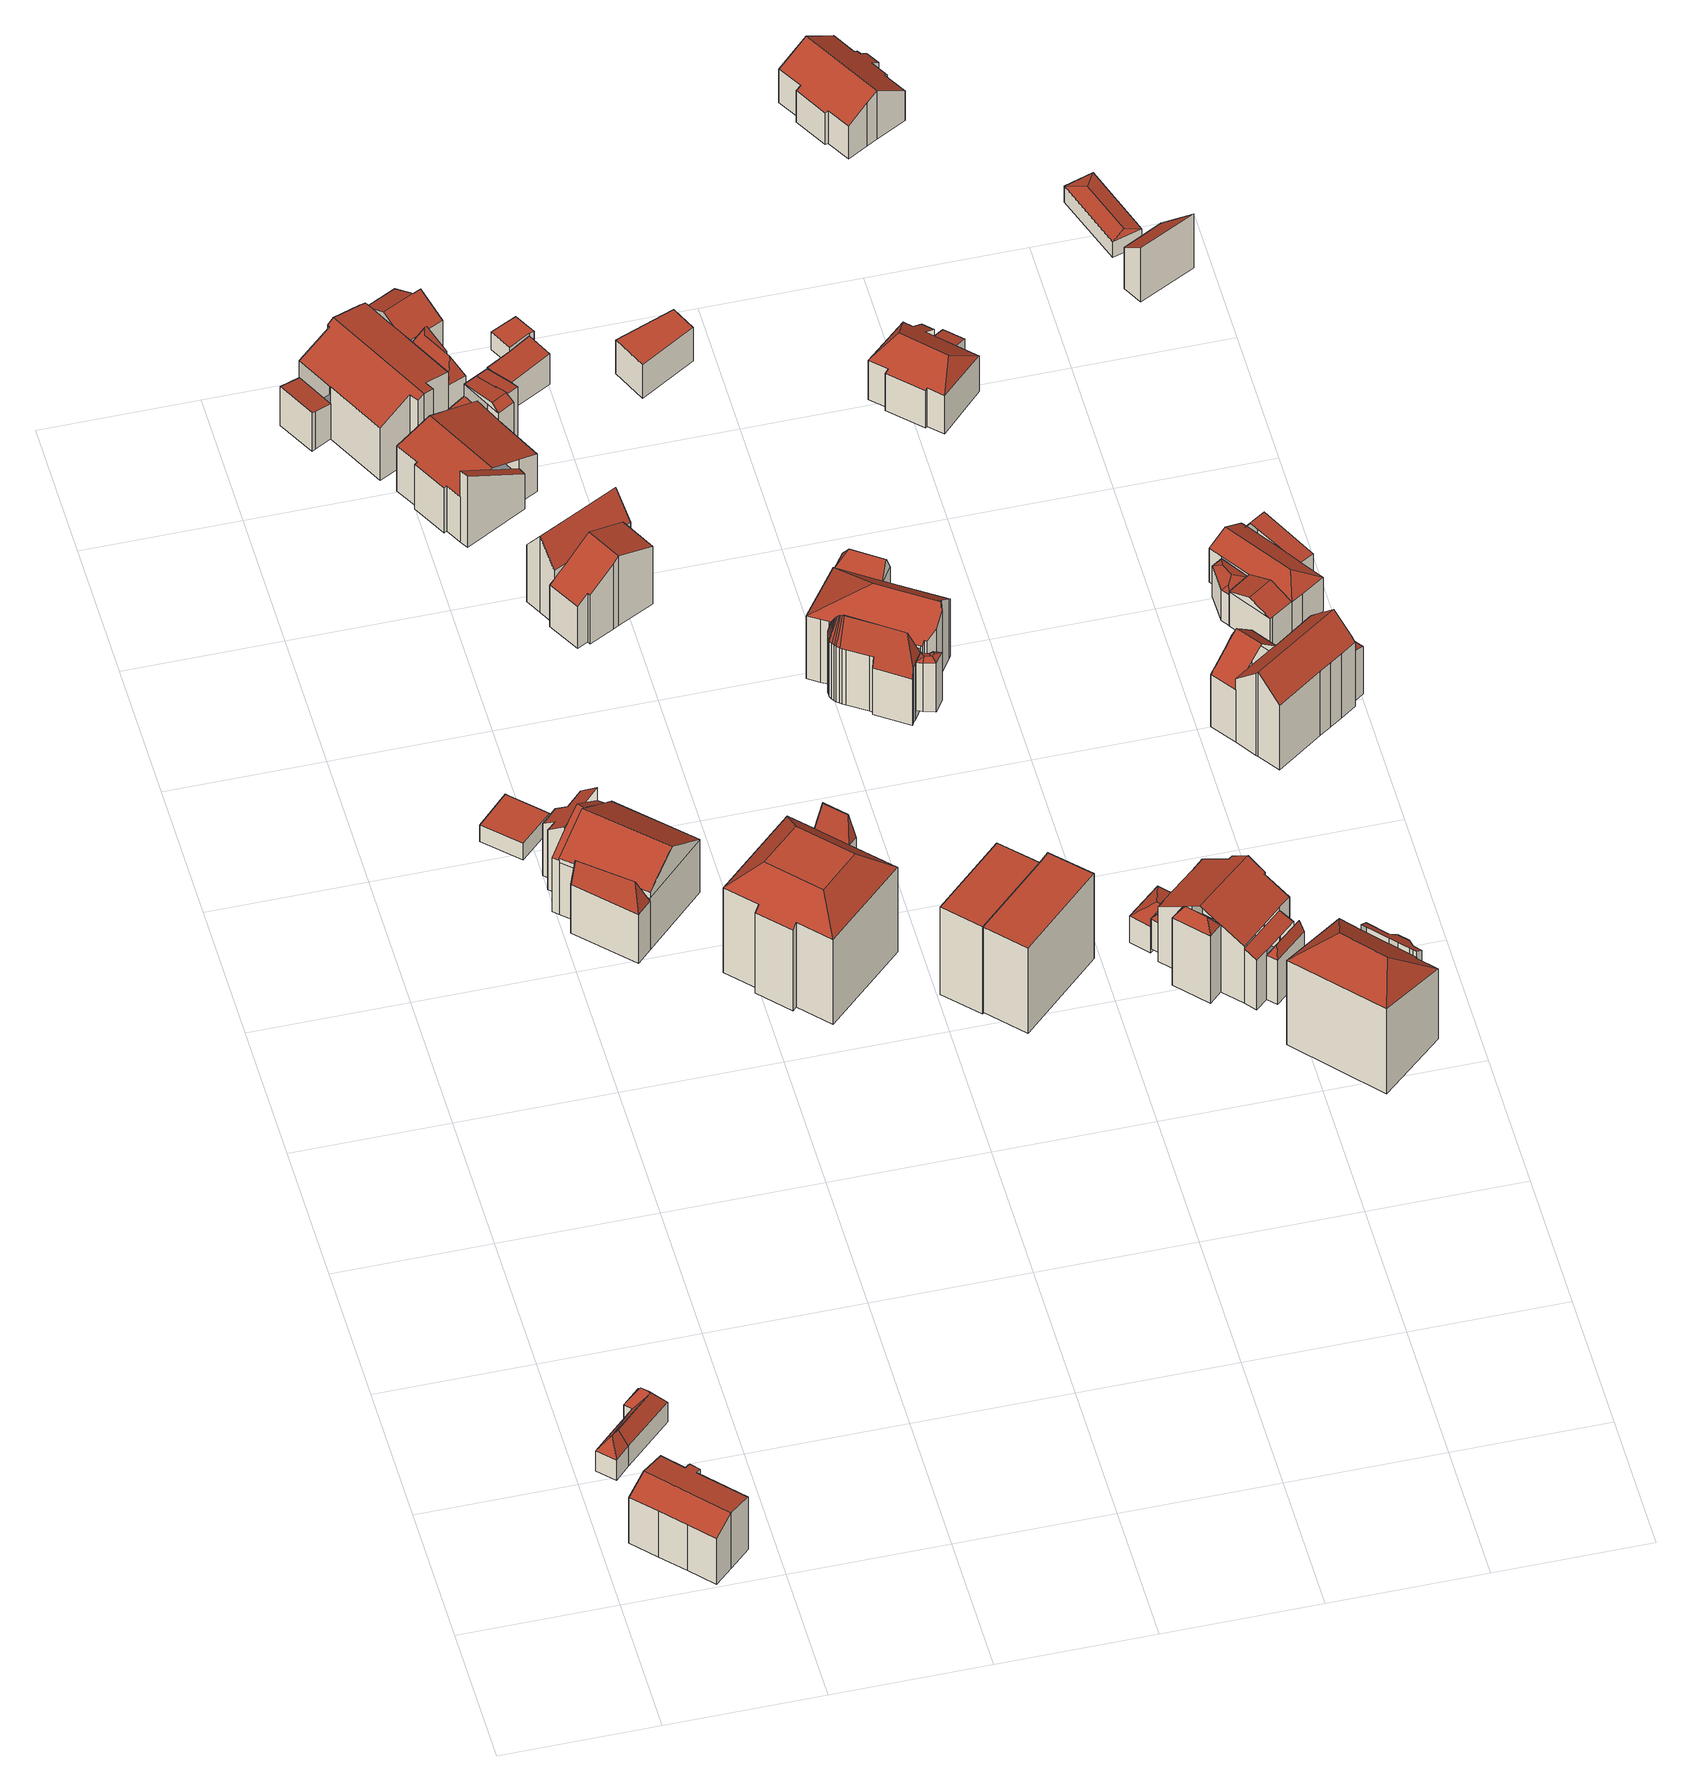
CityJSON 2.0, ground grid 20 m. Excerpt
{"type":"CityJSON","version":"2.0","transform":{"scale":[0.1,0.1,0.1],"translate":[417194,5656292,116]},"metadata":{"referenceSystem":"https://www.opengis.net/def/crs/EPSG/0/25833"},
"CityObjects":{
"building1":{"type":"Building","attributes":{"Dachtyp_tdc":"tdcGableRoof","Gemeindeschluessel":14612000,"Dachneigung":10.42,"QualitaetDacherkennung":44,"Geometrietyp2DReferenz":"3000","measuredHeight":9.58,"function":"31001_9998","roofType":"3100"},"geometry":[{"type":"Solid","lod":"2","boundaries":[[[[0,1,2,3]],[[1,4,5,2]],[[4,6,7,5]],[[6,8,9,7]],[[8,10,11,9]],[[10,12,13,11]],[[12,14,15,13]],[[14,16,17,15]],[[16,18,19,17]],[[18,20,21,19]],[[20,22,23,21]],[[22,0,3,23]],[[18,16,14,12,10,8,6,4]],[[4,1,0,22,20,18]],[[3,2,5,7,9,11,13,15,17,19,21,23]]]],"semantics":{"surfaces":[{"type":"WallSurface"},{"type":"RoofSurface"},{"type":"GroundSurface"}],"values":[[0,0,0,0,0,0,0,0,0,0,0,0,1,1,2]]}}]},
"building2":{"type":"Building","attributes":{"Dachtyp_tdc":"tdcFreeFormRoof","Gemeindeschluessel":14612000,"Dachneigung":55.02,"QualitaetDacherkennung":15,"Geometrietyp2DReferenz":"3000","measuredHeight":5.74,"function":"31001_9998","roofType":"5000"},"geometry":[{"type":"Solid","lod":"2","boundaries":[[[[24,25,26,27]],[[25,28,29,26]],[[28,30,31,29]],[[30,32,33,31]],[[32,34,35,33]],[[34,36,37,35]],[[36,38,39,37]],[[38,24,27,39]],[[40,41,38,36]],[[40,36,34]],[[42,41,40,34,32]],[[42,43,44]],[[32,43,42]],[[30,43,32]],[[43,30,28]],[[43,28,25]],[[44,43,25,24]],[[41,42,44,24,38]],[[27,26,29,31,33,35,37,39]]]],"semantics":{"surfaces":[{"type":"WallSurface"},{"type":"RoofSurface"},{"type":"GroundSurface"}],"values":[[0,0,0,0,0,0,0,0,1,1,1,1,1,1,1,1,1,1,2]]}}]},
"building3":{"type":"Building","attributes":{"Dachtyp_tdc":"tdcPolyFlatRoof","Gemeindeschluessel":14612000,"Dachneigung":0,"QualitaetDacherkennung":55,"Geometrietyp2DReferenz":"3000","measuredHeight":2.8,"function":"31001_9998","roofType":"1000"},"geometry":[{"type":"Solid","lod":"2","boundaries":[[[[45,46,47,48]],[[46,49,50,47]],[[49,51,52,50]],[[51,53,54,52]],[[53,55,56,54]],[[55,45,48,56]],[[55,53,51,49,46,45]],[[48,47,50,52,54,56]]]],"semantics":{"surfaces":[{"type":"WallSurface"},{"type":"RoofSurface"},{"type":"GroundSurface"}],"values":[[0,0,0,0,0,0,1,2]]}}]},
"building4":{"type":"Building","attributes":{"Gemeindeschluessel":14612000,"Geometrietyp2DReferenz":"3000","function":"31001_9998","roofType":"9999"},"children":["building4-1","building4-2","building4-3","building4-4"]},
"building4-1":{"type":"BuildingPart","attributes":{"Dachtyp_tdc":"tdcPolyFlatRoof","Dachneigung":37.4,"QualitaetDacherkennung":59,"Geometrietyp2DReferenz":"3000","measuredHeight":11.82,"roofType":"2100"},"parents":["building4"],"geometry":[{"type":"MultiSurface","lod":"2","boundaries":[[[57,58,59,60]],[[58,61,62,59]],[[61,63,64,62]],[[63,65,66,64]],[[65,67,68,66]],[[67,69,70,71,68]],[[72,57,60,73,74,75]],[[72,76,77,69,67,65,63,61,58,57]],[[60,59,62,64,66,68,71,73]]],"semantics":{"surfaces":[{"type":"WallSurface"},{"type":"RoofSurface"},{"type":"GroundSurface"}],"values":[0,0,0,0,0,0,0,1,2]}}]},
"building4-2":{"type":"BuildingPart","attributes":{"Dachtyp_tdc":"tdcFreeFormRoof","Dachneigung":72.45,"QualitaetDacherkennung":15,"Geometrietyp2DReferenz":"3000","measuredHeight":12.14,"roofType":"5000"},"parents":["building4"],"geometry":[{"type":"MultiSurface","lod":"2","boundaries":[[[78,79,80,81]],[[79,82,83,80]],[[82,84,85,83]],[[86,84,82]],[[87,86,82,79]],[[87,79,78]],[[86,87,78,84]],[[81,80,83,85]]],"semantics":{"surfaces":[{"type":"WallSurface"},{"type":"RoofSurface"},{"type":"GroundSurface"}],"values":[0,0,0,0,1,1,1,2]}}]},
"building4-3":{"type":"BuildingPart","attributes":{"Dachtyp_tdc":"tdcGableRoof","Dachneigung":36.64,"QualitaetDacherkennung":42,"Geometrietyp2DReferenz":"3000","measuredHeight":13.27,"roofType":"3100"},"parents":["building4"],"geometry":[{"type":"MultiSurface","lod":"2","boundaries":[[[70,88,89,90,71]],[[91,92,93,94,95]],[[88,70,77,96,97,98]],[[92,91,99,97,96,76,75]],[[71,90,94,93,73]]],"semantics":{"surfaces":[{"type":"WallSurface"},{"type":"RoofSurface"},{"type":"GroundSurface"}],"values":[0,0,1,1,2]}}]},
"building4-4":{"type":"BuildingPart","attributes":{"Dachtyp_tdc":"tdcGableRoof","Dachneigung":35.37,"QualitaetDacherkennung":45,"Geometrietyp2DReferenz":"3000","measuredHeight":13.33,"roofType":"3100"},"parents":["building4"],"geometry":[{"type":"MultiSurface","lod":"2","boundaries":[[[100,101,78,81,102]],[[103,95,94,85,84]],[[89,104,105,90]],[[104,100,102,105]],[[106,104,88,98,99,107,108]],[[109,110,111,108,107]],[[101,111,110,103]],[[100,106,108,111,101]],[[103,110,109,91,95]],[[89,88,104]],[[104,106,100]],[[102,81,85,94,90,105]]],"semantics":{"surfaces":[{"type":"WallSurface"},{"type":"RoofSurface"},{"type":"GroundSurface"}],"values":[0,0,0,0,1,1,0,0,0,0,0,2]}}]},
"building5":{"type":"Building","attributes":{"Gemeindeschluessel":14612000,"Geometrietyp2DReferenz":"3000","function":"31001_9998","roofType":"9999"},"children":["building5-1","building5-2","building5-3"]},
"building5-1":{"type":"BuildingPart","attributes":{"Dachtyp_tdc":"tdcPolyFlatRoof","Dachneigung":10.82,"QualitaetDacherkennung":50,"Geometrietyp2DReferenz":"3000","measuredHeight":6.57,"roofType":"2100"},"parents":["building5"],"geometry":[{"type":"MultiSurface","lod":"2","boundaries":[[[112,113,114,115]],[[113,116,117,114]],[[116,118,119,117]],[[118,120,121,119]],[[120,118,116,113,112]],[[115,114,117,119,121]]],"semantics":{"surfaces":[{"type":"WallSurface"},{"type":"RoofSurface"},{"type":"GroundSurface"}],"values":[0,0,0,0,1,2]}}]},
"building5-2":{"type":"BuildingPart","attributes":{"Dachtyp_tdc":"tdcGableRoof","Dachneigung":28.78,"QualitaetDacherkennung":50,"Geometrietyp2DReferenz":"3000","measuredHeight":12.03,"roofType":"3100"},"parents":["building5"],"geometry":[{"type":"MultiSurface","lod":"2","boundaries":[[[122,123,124,125,126]],[[123,127,128,124]],[[127,129,130,128]],[[129,131,132,130]],[[131,133,134,132]],[[133,135,136,134]],[[135,137,138,136]],[[137,139,112,115,138]],[[140,141,142,121,120]],[[141,143,144,142]],[[143,145,146,144]],[[145,147,148,146]],[[147,149,150,151,148]],[[145,143,141,140,139,137,135,133,131]],[[131,129,127,123,122,152,153,154,149,147,145]],[[125,124,128,130,132,134,136,138,115,121,142,144,146,148,151,155]]],"semantics":{"surfaces":[{"type":"WallSurface"},{"type":"RoofSurface"},{"type":"GroundSurface"}],"values":[0,0,0,0,0,0,0,0,0,0,0,0,0,1,1,2]}}]},
"building5-3":{"type":"BuildingPart","attributes":{"Dachtyp_tdc":"tdcGableRoof","Dachneigung":30.78,"QualitaetDacherkennung":61,"Geometrietyp2DReferenz":"3000","measuredHeight":12.24,"roofType":"3100"},"parents":["building5"],"geometry":[{"type":"MultiSurface","lod":"2","boundaries":[[[156,157,158,159]],[[157,160,161,158]],[[160,162,163,161]],[[162,126,125,163]],[[150,164,165,151]],[[164,156,159,165]],[[166,152,126,162,160,157,156]],[[156,164,150,154,166]],[[159,158,161,163,125,155,151,165]]],"semantics":{"surfaces":[{"type":"WallSurface"},{"type":"RoofSurface"},{"type":"GroundSurface"}],"values":[0,0,0,0,0,0,1,1,2]}}]},
"building6":{"type":"Building","attributes":{"Gemeindeschluessel":14612000,"Geometrietyp2DReferenz":"3000","function":"31001_9998","roofType":"9999"},"children":["building6-1","building6-2"]},
"building6-1":{"type":"BuildingPart","attributes":{"Dachtyp_tdc":"tdcFreeFormRoof","Dachneigung":80.32,"QualitaetDacherkennung":22,"Geometrietyp2DReferenz":"3000","measuredHeight":18.45,"roofType":"5000"},"parents":["building6"],"geometry":[{"type":"MultiSurface","lod":"2","boundaries":[[[167,168,169,170]],[[168,171,172,169]],[[171,173,174,172]],[[175,173,171]],[[176,175,171,168]],[[176,168,167]],[[175,176,167,173]],[[169,172,174,170]]],"semantics":{"surfaces":[{"type":"WallSurface"},{"type":"RoofSurface"},{"type":"GroundSurface"}],"values":[0,0,0,1,1,1,1,2]}}]},
"building6-2":{"type":"BuildingPart","attributes":{"Dachtyp_tdc":"tdcCutTentRoof","Dachneigung":46.17,"QualitaetDacherkennung":59,"Geometrietyp2DReferenz":"3000","measuredHeight":17.87,"roofType":"9999"},"parents":["building6"],"geometry":[{"type":"MultiSurface","lod":"2","boundaries":[[[177,174,173]],[[177,178,179,174]],[[178,180,181,179]],[[180,182,183,181]],[[182,184,185,183]],[[184,186,187,185]],[[186,188,189,187]],[[188,190,191,189]],[[190,192,193,191]],[[192,194,170,193]],[[194,167,170]],[[180,178,195,196]],[[190,188,186,184,182,180,196,197]],[[192,190,197,198]],[[178,177,194,192,198,195]],[[198,197,196,195]],[[174,179,181,183,185,187,189,191,193,170]]],"semantics":{"surfaces":[{"type":"WallSurface"},{"type":"RoofSurface"},{"type":"GroundSurface"}],"values":[0,0,0,0,0,0,0,0,0,0,0,1,1,1,1,1,2]}}]},
"building7":{"type":"Building","attributes":{"Gemeindeschluessel":14612000,"Geometrietyp2DReferenz":"3000","function":"31001_9998","roofType":"9999"},"children":["building7-1","building7-2","building7-3","building7-4","building7-5"]},
"building7-1":{"type":"BuildingPart","attributes":{"Dachtyp_tdc":"tdcGableRoof","Dachneigung":20.52,"QualitaetDacherkennung":47,"Geometrietyp2DReferenz":"3000","measuredHeight":9.03,"roofType":"3100"},"parents":["building7"],"geometry":[{"type":"MultiSurface","lod":"2","boundaries":[[[199,200,201,202]],[[200,203,204,205,201]],[[206,207,208,209]],[[207,210,211,208]],[[210,212,213,211]],[[212,214,215,213]],[[214,216,217,215]],[[216,218,219,217]],[[218,220,221,222,219]],[[218,216,214,212,210,207,206,223,224]],[[224,203,200,199,225,220,218]],[[202,201,205,226,209,208,211,213,215,217,219,222,227]]],"semantics":{"surfaces":[{"type":"WallSurface"},{"type":"RoofSurface"},{"type":"GroundSurface"}],"values":[0,0,0,0,0,0,0,0,0,1,1,2]}}]},
"building7-2":{"type":"BuildingPart","attributes":{"Dachtyp_tdc":"tdcPolyFlatRoof","Dachneigung":33.94,"QualitaetDacherkennung":17,"Geometrietyp2DReferenz":"3000","measuredHeight":12.12,"roofType":"2100"},"parents":["building7"],"geometry":[{"type":"MultiSurface","lod":"2","boundaries":[[[204,228,229,205]],[[228,230,231,229]],[[230,232,206,209,231]],[[230,228,204,233,223,232]],[[209,226,205,229,231]]],"semantics":{"surfaces":[{"type":"WallSurface"},{"type":"RoofSurface"},{"type":"GroundSurface"}],"values":[0,0,0,1,2]}}]},
"building7-3":{"type":"BuildingPart","attributes":{"Dachtyp_tdc":"tdcPolyFlatRoof","Dachneigung":11.72,"QualitaetDacherkennung":43,"Geometrietyp2DReferenz":"3000","measuredHeight":8.38,"roofType":"2100"},"parents":["building7"],"geometry":[{"type":"MultiSurface","lod":"2","boundaries":[[[234,235,236,237]],[[235,238,239,236]],[[238,240,241,239]],[[240,242,243,244,245,241]],[[240,238,235,234,246,247,248,242]],[[245,249,237,236,239,241]]],"semantics":{"surfaces":[{"type":"WallSurface"},{"type":"RoofSurface"},{"type":"GroundSurface"}],"values":[0,0,0,0,1,2]}}]},
"building7-4":{"type":"BuildingPart","attributes":{"Dachtyp_tdc":"tdcGableRoof","Dachneigung":12.33,"QualitaetDacherkennung":54,"Geometrietyp2DReferenz":"3000","measuredHeight":8.4,"roofType":"3100"},"parents":["building7"],"geometry":[{"type":"MultiSurface","lod":"2","boundaries":[[[250,251,199,202,252]],[[234,251,253]],[[246,234,253,254,247]],[[251,250,243,248,254,253]],[[237,249,245,252,202,227]]],"semantics":{"surfaces":[{"type":"WallSurface"},{"type":"RoofSurface"},{"type":"GroundSurface"}],"values":[0,0,1,1,2]}}]},
"building7-5":{"type":"BuildingPart","attributes":{"Dachtyp_tdc":"tdcPolyFlatRoof","Dachneigung":8.84,"QualitaetDacherkennung":48,"Geometrietyp2DReferenz":"3000","measuredHeight":5.15,"roofType":"2100"},"parents":["building7"],"geometry":[{"type":"MultiSurface","lod":"2","boundaries":[[[221,255,256,222]],[[255,257,258,256]],[[257,259,237,258]],[[257,255,221,260,259]],[[227,222,256,258,237]]],"semantics":{"surfaces":[{"type":"WallSurface"},{"type":"RoofSurface"},{"type":"GroundSurface"}],"values":[0,0,0,1,2]}}]},
"building8":{"type":"Building","attributes":{"Gemeindeschluessel":14612000,"Geometrietyp2DReferenz":"3000","function":"31001_9998","roofType":"9999"},"children":["building8-1","building8-2"]},
"building8-1":{"type":"BuildingPart","attributes":{"Dachtyp_tdc":"tdcGableRoof","Dachneigung":56.5,"QualitaetDacherkennung":54,"Geometrietyp2DReferenz":"3000","measuredHeight":12.82,"roofType":"3100"},"parents":["building8"],"geometry":[{"type":"MultiSurface","lod":"2","boundaries":[[[261,262,263]],[[261,264,265,262]],[[264,266,267,265]],[[266,268,269,267]],[[268,270,271,269]],[[270,272,273,271]],[[272,274,275,273]],[[270,268,266,264]],[[264,261,276,277,274,272,270]],[[278,262,265,267,269,271,273,275]]],"semantics":{"surfaces":[{"type":"WallSurface"},{"type":"RoofSurface"},{"type":"GroundSurface"}],"values":[0,0,0,0,0,0,0,1,1,2]}}]},
"building8-2":{"type":"BuildingPart","attributes":{"Dachtyp_tdc":"tdcGableRoof","Dachneigung":37.27,"QualitaetDacherkennung":57,"Geometrietyp2DReferenz":"3000","measuredHeight":11.74,"roofType":"3100"},"parents":["building8"],"geometry":[{"type":"MultiSurface","lod":"2","boundaries":[[[279,280,281,282]],[[280,283,284,281]],[[283,263,262,284]],[[285,275,274]],[[285,286,287,275]],[[286,288,289,287]],[[288,290,291,289]],[[290,292,293,291]],[[292,279,282,293]],[[288,286,285,294]],[[294,276,263,283,280,279,292,290,288]],[[282,281,284,262,278,275,287,289,291,293]]],"semantics":{"surfaces":[{"type":"WallSurface"},{"type":"RoofSurface"},{"type":"GroundSurface"}],"values":[0,0,0,0,0,0,0,0,0,1,1,2]}}]},
"building9":{"type":"Building","attributes":{"Dachtyp_tdc":"tdcFreeFormRoof","Gemeindeschluessel":14612000,"Dachneigung":68.44,"QualitaetDacherkennung":12,"Geometrietyp2DReferenz":"3000","measuredHeight":8.93,"function":"31001_9998","roofType":"5000"},"geometry":[{"type":"Solid","lod":"2","boundaries":[[[[295,296,297,298]],[[296,299,300,297]],[[299,301,302,300]],[[301,303,304,302]],[[303,305,306,304]],[[305,295,298,306]],[[307,308,309,305,303]],[[307,303,301]],[[308,307,301,299]],[[310,309,308,299,296]],[[310,296,295]],[[309,310,295,305]],[[298,297,300,302,304,306]]]],"semantics":{"surfaces":[{"type":"WallSurface"},{"type":"RoofSurface"},{"type":"GroundSurface"}],"values":[[0,0,0,0,0,0,1,1,1,1,1,1,2]]}}]},
"building10":{"type":"Building","attributes":{"Dachtyp_tdc":"tdcPolyFlatRoof","Gemeindeschluessel":14612000,"Dachneigung":5.64,"QualitaetDacherkennung":50,"Geometrietyp2DReferenz":"3000","measuredHeight":5.25,"function":"31001_9998","roofType":"2100"},"geometry":[{"type":"Solid","lod":"2","boundaries":[[[[311,312,313,314]],[[312,315,316,313]],[[315,317,318,316]],[[317,319,320,318]],[[319,311,314,320]],[[319,317,315,312,311]],[[314,313,316,318,320]]]],"semantics":{"surfaces":[{"type":"WallSurface"},{"type":"RoofSurface"},{"type":"GroundSurface"}],"values":[[0,0,0,0,0,1,2]]}}]},
"building11":{"type":"Building","attributes":{"Dachtyp_tdc":"tdcPolyFlatRoof","Gemeindeschluessel":14612000,"Dachneigung":0,"QualitaetDacherkennung":0,"Geometrietyp2DReferenz":"3000","BezugspunktDach":"2000","measuredHeight":3,"function":"31001_9998"},"geometry":[{"type":"MultiSurface","lod":"2","boundaries":[[[321,322,323,324,325]],[[325,324,326,327]],[[324,323,328,326]],[[323,322,329,328]],[[322,321,330,329]],[[321,325,327,330]],[[327,326,328,329,330]]],"semantics":{"surfaces":[{"type":"RoofSurface"},{"type":"WallSurface"},{"type":"GroundSurface"}],"values":[0,1,1,1,1,1,2]}}]},
"building12":{"type":"Building","attributes":{"Dachtyp_tdc":"tdcPolyFlatRoof","Gemeindeschluessel":14612000,"Dachneigung":0,"QualitaetDacherkennung":42,"Geometrietyp2DReferenz":"3000","measuredHeight":14.93,"function":"31001_9998","roofType":"1000"},"geometry":[{"type":"Solid","lod":"2","boundaries":[[[[331,332,333,334]],[[332,335,336,333]],[[335,337,338,336]],[[337,331,334,338]],[[337,335,332,331]],[[334,333,336,338]]]],"semantics":{"surfaces":[{"type":"WallSurface"},{"type":"RoofSurface"},{"type":"GroundSurface"}],"values":[[0,0,0,0,1,2]]}}]},
"building13":{"type":"Building","attributes":{"Dachtyp_tdc":"tdcPolyFlatRoof","Gemeindeschluessel":14612000,"Dachneigung":0,"QualitaetDacherkennung":64,"Geometrietyp2DReferenz":"3000","measuredHeight":14.52,"function":"31001_9998","roofType":"1000"},"geometry":[{"type":"Solid","lod":"2","boundaries":[[[[339,332,340,341]],[[332,331,342,340]],[[331,343,344,342]],[[343,345,346,344]],[[345,339,341,346]],[[345,343,331,332,339]],[[341,340,342,344,346]]]],"semantics":{"surfaces":[{"type":"WallSurface"},{"type":"RoofSurface"},{"type":"GroundSurface"}],"values":[[0,0,0,0,0,1,2]]}}]},
"building14":{"type":"Building","attributes":{"Dachtyp_tdc":"tdcPolyFlatRoof","Gemeindeschluessel":14612000,"Dachneigung":0,"QualitaetDacherkennung":86,"Geometrietyp2DReferenz":"3000","measuredHeight":5.66,"function":"31001_9998","roofType":"1000"},"geometry":[{"type":"Solid","lod":"2","boundaries":[[[[347,348,349,350]],[[348,351,352,349]],[[351,353,354,352]],[[353,347,350,354]],[[353,351,348,347]],[[350,349,352,354]]]],"semantics":{"surfaces":[{"type":"WallSurface"},{"type":"RoofSurface"},{"type":"GroundSurface"}],"values":[[0,0,0,0,1,2]]}}]},
"building15":{"type":"Building","attributes":{"Gemeindeschluessel":14612000,"Geometrietyp2DReferenz":"3000","function":"31001_9998","roofType":"9999"},"children":["building15-1","building15-2","building15-3"]},
"building15-1":{"type":"BuildingPart","attributes":{"Dachtyp_tdc":"tdcHipAndGableRoof","Dachneigung":43.1,"QualitaetDacherkennung":47,"Geometrietyp2DReferenz":"3000","measuredHeight":14.4,"roofType":"5000"},"parents":["building15"],"geometry":[{"type":"MultiSurface","lod":"2","boundaries":[[[355,356,357,358]],[[356,359,360,357]],[[359,361,362,360]],[[361,363,364,362]],[[363,365,366,364]],[[365,367,368,366]],[[367,369,370,368]],[[369,371,372,370]],[[371,373,374,372]],[[373,375,376,377,374]],[[378,379,380,381,382]],[[379,383,384,380]],[[383,385,386,387,384]],[[388,389,390,391,392]],[[389,355,358,390]],[[385,383,393]],[[383,379,378,375,373,371,369,367,365,363,393]],[[363,361,359,356,355,389,388,385,393]],[[358,357,360,362,364,366,368,370,372,374,377,381,380,384,387,391,390]]],"semantics":{"surfaces":[{"type":"WallSurface"},{"type":"RoofSurface"},{"type":"GroundSurface"}],"values":[0,0,0,0,0,0,0,0,0,0,0,0,0,0,0,1,1,1,2]}}]},
"building15-2":{"type":"BuildingPart","attributes":{"Dachtyp_tdc":"tdcFreeFormRoof","Dachneigung":74.44,"QualitaetDacherkennung":16,"Geometrietyp2DReferenz":"3000","measuredHeight":13.78,"roofType":"5000"},"parents":["building15"],"geometry":[{"type":"MultiSurface","lod":"2","boundaries":[[[394,395,396,397,398,399,400,401,402,403,404,405,406,407,408,409,381,377,410]],[[411,412,395,394]],[[412,413,396,395]],[[413,414,397,396]],[[414,415,398,397]],[[415,416,399,398]],[[416,417,400,399]],[[417,418,401,400]],[[418,419,402,401]],[[419,420,403,402]],[[420,421,404,403]],[[421,422,405,404]],[[422,423,406,405]],[[423,424,407,406]],[[424,425,408,407]],[[425,426,409,408]],[[426,382,381,409]],[[376,427,410,377]],[[427,411,394,410]],[[382,426,428]],[[426,425,429,428]],[[425,424,430,429]],[[424,423,431,430]],[[423,422,432,431]],[[422,421,433,432]],[[421,420,434,433]],[[420,419,435,434]],[[419,418,436,435]],[[418,417,416,415,414,413,412,411,437,436]],[[411,427,376,437]],[[376,382,428,429,430,431,432,433,434,435,436,437]]],"semantics":{"surfaces":[{"type":"GroundSurface"},{"type":"WallSurface"},{"type":"RoofSurface"}],"values":[0,1,1,1,1,1,1,1,1,1,1,1,1,1,1,1,1,1,1,2,2,2,2,2,2,2,2,2,2,2,2]}}]},
"building15-3":{"type":"BuildingPart","attributes":{"Dachtyp_tdc":"tdcFreeFormRoof","Dachneigung":61.91,"QualitaetDacherkennung":12,"Geometrietyp2DReferenz":"3000","measuredHeight":12.05,"roofType":"5000"},"parents":["building15"],"geometry":[{"type":"MultiSurface","lod":"2","boundaries":[[[386,438,439,387]],[[438,440,441,439]],[[440,392,391,441]],[[442,392,440]],[[443,442,440,438]],[[443,438,386]],[[442,443,386,392]],[[387,439,441,391]]],"semantics":{"surfaces":[{"type":"WallSurface"},{"type":"RoofSurface"},{"type":"GroundSurface"}],"values":[0,0,0,0,1,1,1,2]}}]},
"building16":{"type":"Building","attributes":{"Dachtyp_tdc":"tdcFreeFormRoof","Gemeindeschluessel":14612000,"Dachneigung":25.72,"QualitaetDacherkennung":20,"Geometrietyp2DReferenz":"3000","measuredHeight":8.6,"function":"31001_9998","roofType":"5000"},"geometry":[{"type":"Solid","lod":"2","boundaries":[[[[444,445,446,447]],[[445,448,449,446]],[[448,450,451,449]],[[450,452,453,451]],[[452,454,455,453]],[[454,456,457,455]],[[456,458,459,457]],[[458,444,447,459]],[[460,461,462,463,458,456]],[[464,460,456,454]],[[464,454,452]],[[461,460,464,452,450]],[[465,462,461,450,448]],[[465,448,445]],[[463,462,465,445,444]],[[463,444,458]],[[447,446,449,451,453,455,457,459]]]],"semantics":{"surfaces":[{"type":"WallSurface"},{"type":"RoofSurface"},{"type":"GroundSurface"}],"values":[[0,0,0,0,0,0,0,0,1,1,1,1,1,1,1,1,2]]}}]},
"building17":{"type":"Building","attributes":{"Dachtyp_tdc":"tdcHipAndGableRoof","Gemeindeschluessel":14612000,"Dachneigung":19.59,"QualitaetDacherkennung":62,"Geometrietyp2DReferenz":"3000","measuredHeight":5.57,"function":"31001_9998","roofType":"5000"},"geometry":[{"type":"Solid","lod":"2","boundaries":[[[[466,467,468,469]],[[467,470,471,468]],[[470,472,473,471]],[[472,466,469,473]],[[470,467,474]],[[466,472,475]],[[467,466,475,474]],[[472,470,474,475]],[[469,468,471,473]]]],"semantics":{"surfaces":[{"type":"WallSurface"},{"type":"RoofSurface"},{"type":"GroundSurface"}],"values":[[0,0,0,0,1,0,1,1,2]]}}]},
"building18":{"type":"Building","attributes":{"Gemeindeschluessel":14612000,"Geometrietyp2DReferenz":"3000","function":"31001_9998","roofType":"9999"},"children":["building18-1","building18-2","building18-3","building18-4","building18-5"]},
"building18-1":{"type":"BuildingPart","attributes":{"Dachtyp_tdc":"tdcGableRoof","Dachneigung":27.18,"QualitaetDacherkennung":61,"Geometrietyp2DReferenz":"3000","measuredHeight":12.92,"roofType":"3100"},"parents":["building18"],"geometry":[{"type":"MultiSurface","lod":"2","boundaries":[[[476,477,478,479,480]],[[477,481,482,478]],[[481,483,484,482]],[[483,485,486,484]],[[485,487,488,486]],[[487,489,490,488]],[[489,491,492,490]],[[491,493,494,495,492]],[[496,497,498,499,500]],[[501,502,503,504]],[[502,505,506,507,503]],[[508,497,496,493,491,489,487,485]],[[485,483,481,477,476,505,502,501,508]],[[507,479,478,482,484,486,488,490,492,495,499,498,509,504,503]]],"semantics":{"surfaces":[{"type":"WallSurface"},{"type":"RoofSurface"},{"type":"GroundSurface"}],"values":[0,0,0,0,0,0,0,0,0,0,0,1,1,2]}}]},
"building18-2":{"type":"BuildingPart","attributes":{"Dachtyp_tdc":"tdcFreeFormRoof","Dachneigung":63.96,"QualitaetDacherkennung":16,"Geometrietyp2DReferenz":"3000","measuredHeight":9.14,"roofType":"5000"},"parents":["building18"],"geometry":[{"type":"MultiSurface","lod":"2","boundaries":[[[510,511,512,513]],[[511,514,515,512]],[[514,516,517,515]],[[518,516,514]],[[519,518,514,511]],[[519,511,510]],[[518,519,510,516]],[[513,512,515,517]]],"semantics":{"surfaces":[{"type":"WallSurface"},{"type":"RoofSurface"},{"type":"GroundSurface"}],"values":[0,0,0,1,1,0,1,2]}}]},
"building18-3":{"type":"BuildingPart","attributes":{"Dachtyp_tdc":"tdcPolyFlatRoof","Dachneigung":21.48,"QualitaetDacherkennung":49,"Geometrietyp2DReferenz":"3000","measuredHeight":9.21,"roofType":"2100"},"parents":["building18"],"geometry":[{"type":"MultiSurface","lod":"2","boundaries":[[[520,500,499,521]],[[494,522,510,513,495]],[[523,520,521,517,516]],[[523,522,494,500,520]],[[521,499,495,513,517]]],"semantics":{"surfaces":[{"type":"WallSurface"},{"type":"RoofSurface"},{"type":"GroundSurface"}],"values":[0,0,0,1,2]}}]},
"building18-4":{"type":"BuildingPart","attributes":{"Dachtyp_tdc":"tdcFreeFormRoof","Dachneigung":55.5,"QualitaetDacherkennung":12,"Geometrietyp2DReferenz":"3000","measuredHeight":13.12,"roofType":"5000"},"parents":["building18"],"geometry":[{"type":"MultiSurface","lod":"2","boundaries":[[[524,525,498,497]],[[524,526,527,525]],[[526,501,504,527]],[[528,501,526]],[[529,528,526,524]],[[529,524,497]],[[528,529,497,530,501]],[[498,525,527,504,509]]],"semantics":{"surfaces":[{"type":"WallSurface"},{"type":"RoofSurface"},{"type":"GroundSurface"}],"values":[0,0,0,1,1,1,1,2]}}]},
"building18-5":{"type":"BuildingPart","attributes":{"Dachtyp_tdc":"tdcFreeFormRoof","Dachneigung":46.47,"QualitaetDacherkennung":20,"Geometrietyp2DReferenz":"3000","measuredHeight":6,"roofType":"5000"},"parents":["building18"],"geometry":[{"type":"MultiSurface","lod":"2","boundaries":[[[531,532,533,534]],[[532,480,479,533]],[[506,531,534,507]],[[535,536,506,480]],[[535,480,532]],[[536,535,532,531]],[[536,531,506]],[[534,533,479,507]]],"semantics":{"surfaces":[{"type":"WallSurface"},{"type":"RoofSurface"},{"type":"GroundSurface"}],"values":[0,0,0,1,1,1,1,2]}}]},
"building19":{"type":"Building","attributes":{"Gemeindeschluessel":14612000,"Geometrietyp2DReferenz":"3000","function":"31001_9998","roofType":"9999"},"children":["building19-1","building19-2"]},
"building19-1":{"type":"BuildingPart","attributes":{"Dachtyp_tdc":"tdcHipRoof","Dachneigung":39.8,"QualitaetDacherkennung":45,"Geometrietyp2DReferenz":"3000","measuredHeight":16.42,"roofType":"3200"},"parents":["building19"],"geometry":[{"type":"MultiSurface","lod":"2","boundaries":[[[537,538,539,540]],[[538,541,542,539]],[[541,543,544,542]],[[543,545,546,544]],[[545,547,548,546]],[[547,549,550,548]],[[543,541,551]],[[547,545,552]],[[541,538,537,549,547,552,551]],[[545,543,551,552]],[[540,539,542,544,546,548,550]]],"semantics":{"surfaces":[{"type":"WallSurface"},{"type":"RoofSurface"},{"type":"GroundSurface"}],"values":[0,0,0,0,0,0,1,1,1,1,2]}}]},
"building19-2":{"type":"BuildingPart","attributes":{"Dachtyp_tdc":"tdcPolyFlatRoof","Dachneigung":28.72,"QualitaetDacherkennung":46,"Geometrietyp2DReferenz":"3000","measuredHeight":12.92,"roofType":"2100"},"parents":["building19"],"geometry":[{"type":"MultiSurface","lod":"2","boundaries":[[[553,550,549]],[[553,554,555,550]],[[554,556,557,555]],[[556,558,559,557]],[[558,560,561,559]],[[560,562,563,561]],[[562,564,565,563]],[[564,566,537,540,565]],[[566,564,562,560,558,556,554,553]],[[550,555,557,559,561,563,565,540]]],"semantics":{"surfaces":[{"type":"WallSurface"},{"type":"RoofSurface"},{"type":"GroundSurface"}],"values":[0,0,0,0,0,0,0,0,1,2]}}]},
"building20":{"type":"Building","attributes":{"Gemeindeschluessel":14612000,"Geometrietyp2DReferenz":"3000","function":"31001_9998","roofType":"9999"},"children":["building20-1","building20-2"]},
"building20-1":{"type":"BuildingPart","attributes":{"Dachtyp_tdc":"tdcHipRoof","Dachneigung":34.19,"QualitaetDacherkennung":47,"Geometrietyp2DReferenz":"3000","measuredHeight":8.75,"roofType":"3200"},"parents":["building20"],"geometry":[{"type":"MultiSurface","lod":"2","boundaries":[[[567,568,569,570,571]],[[568,572,573,569]],[[572,574,575,573]],[[574,576,577,575]],[[576,578,579,577]],[[578,580,581,579]],[[580,582,583,581]],[[582,584,585,583]],[[584,586,587,585]],[[586,588,589,587]],[[588,590,591,592,589]],[[584,582,593]],[[572,568,594]],[[582,580,578,576,574,572,594,593]],[[568,567,595,590,588,586,584,593,594]],[[592,596,570,569,573,575,577,579,581,583,585,587,589]]],"semantics":{"surfaces":[{"type":"WallSurface"},{"type":"RoofSurface"},{"type":"GroundSurface"}],"values":[0,0,0,0,0,0,0,0,0,0,0,1,1,1,1,2]}}]},
"building20-2":{"type":"BuildingPart","attributes":{"Dachtyp_tdc":"tdcPolyFlatRoof","Dachneigung":16.12,"QualitaetDacherkennung":64,"Geometrietyp2DReferenz":"3000","measuredHeight":4.2,"roofType":"2100"},"parents":["building20"],"geometry":[{"type":"MultiSurface","lod":"2","boundaries":[[[591,597,598,592]],[[597,599,600,598]],[[599,571,570,600]],[[571,599,597,591,601]],[[596,592,598,600,570]]],"semantics":{"surfaces":[{"type":"WallSurface"},{"type":"RoofSurface"},{"type":"GroundSurface"}],"values":[0,0,0,1,2]}}]},
"building21":{"type":"Building","attributes":{"Gemeindeschluessel":14612000,"Geometrietyp2DReferenz":"3000","function":"31001_9998","roofType":"9999"},"children":["building21-1","building21-2","building21-3"]},
"building21-1":{"type":"BuildingPart","attributes":{"Dachtyp_tdc":"tdcGableRoof","Dachneigung":42.63,"QualitaetDacherkennung":45,"Geometrietyp2DReferenz":"3000","measuredHeight":13.08,"roofType":"3100"},"parents":["building21"],"geometry":[{"type":"MultiSurface","lod":"2","boundaries":[[[602,603,604,605]],[[603,606,607,604]],[[606,608,609,607]],[[608,610,611,609]],[[612,613,614,615]],[[613,602,605,614]],[[616,617,618,613,612,619,620,621]],[[622,623,621,620,624]],[[608,623,622,610]],[[606,616,621,623,608]],[[602,618,617,603]],[[613,618,602]],[[603,617,616,606]],[[605,604,607,609,611,615,614]]],"semantics":{"surfaces":[{"type":"WallSurface"},{"type":"RoofSurface"},{"type":"GroundSurface"}],"values":[0,0,0,0,0,0,1,1,0,0,0,0,0,2]}}]},
"building21-2":{"type":"BuildingPart","attributes":{"Dachtyp_tdc":"tdcPolyFlatRoof","Dachneigung":18.59,"QualitaetDacherkennung":49,"Geometrietyp2DReferenz":"3000","measuredHeight":8.74,"roofType":"2100"},"parents":["building21"],"geometry":[{"type":"MultiSurface","lod":"2","boundaries":[[[625,626,627,628]],[[626,629,630,627]],[[631,625,628,632]],[[631,633,629,626,625]],[[628,627,630,634,632]]],"semantics":{"surfaces":[{"type":"WallSurface"},{"type":"RoofSurface"},{"type":"GroundSurface"}],"values":[0,0,0,1,2]}}]},
"building21-3":{"type":"BuildingPart","attributes":{"Dachtyp_tdc":"tdcGableRoof","Dachneigung":44.69,"QualitaetDacherkennung":65,"Geometrietyp2DReferenz":"3000","measuredHeight":14.24,"roofType":"3100"},"parents":["building21"],"geometry":[{"type":"MultiSurface","lod":"2","boundaries":[[[635,636,637,611,610,622]],[[636,638,631,632,637]],[[639,640,641,630,629]],[[640,642,643,641]],[[642,644,645,643]],[[644,646,647,645]],[[646,648,649,647]],[[648,650,651,649]],[[650,652,653,651]],[[652,654,612,615,653]],[[650,648,646,644,642,640,639,655]],[[655,638,636,635,624,619,654,652,650]],[[611,637,632,634,630,641,643,645,647,649,651,653,615]]],"semantics":{"surfaces":[{"type":"WallSurface"},{"type":"RoofSurface"},{"type":"GroundSurface"}],"values":[0,0,0,0,0,0,0,0,0,0,1,1,2]}}]},
"building22":{"type":"Building","attributes":{"Dachtyp_tdc":"tdcGableRoof","Gemeindeschluessel":14612000,"Dachneigung":35.46,"QualitaetDacherkennung":55,"Geometrietyp2DReferenz":"3000","measuredHeight":8.21,"function":"31001_9998","roofType":"3100"},"geometry":[{"type":"Solid","lod":"2","boundaries":[[[[656,657,658,659,660,661,662,663,664,665,666,667,668,669,670,671,672,673,674]],[[675,676,657,656]],[[676,677,658,657]],[[677,678,659,658]],[[678,679,660,659]],[[679,680,661,660]],[[680,681,662,661]],[[681,682,663,662]],[[682,683,664,663]],[[683,684,665,664]],[[684,685,666,665]],[[685,686,667,666]],[[686,687,668,667]],[[687,688,669,668]],[[688,689,670,669]],[[689,690,671,670]],[[690,691,672,671]],[[691,692,673,672]],[[692,693,674,673]],[[693,675,656,674]],[[691,690,689,688,687,686,685,684,683,682,681,680]],[[680,679,678,677,676,675,693,692,691]]]],"semantics":{"surfaces":[{"type":"GroundSurface"},{"type":"WallSurface"},{"type":"RoofSurface"}],"values":[[0,1,1,1,1,1,1,1,1,1,1,1,1,1,1,1,1,1,1,1,2,2]]}}]},
"building23":{"type":"Building","attributes":{"Dachtyp_tdc":"tdcFreeFormRoof","Gemeindeschluessel":14612000,"Dachneigung":17.87,"QualitaetDacherkennung":21,"Geometrietyp2DReferenz":"3000","measuredHeight":5.75,"function":"31001_9998","roofType":"5000"},"geometry":[{"type":"Solid","lod":"2","boundaries":[[[[694,695,696,697]],[[695,698,699,696]],[[698,700,701,699]],[[700,702,703,701]],[[702,694,697,703]],[[704,702,700]],[[705,706,704,700,698]],[[705,698,695]],[[706,705,695,694]],[[704,706,694,702]],[[697,696,699,701,703]]]],"semantics":{"surfaces":[{"type":"WallSurface"},{"type":"RoofSurface"},{"type":"GroundSurface"}],"values":[[0,0,0,0,0,1,1,1,1,1,2]]}}]},
"building24":{"type":"Building","attributes":{"Gemeindeschluessel":14612000,"Geometrietyp2DReferenz":"3000","function":"31001_9998","roofType":"9999"},"children":["building24-1","building24-2","building24-3"]},
"building24-1":{"type":"BuildingPart","attributes":{"Dachtyp_tdc":"tdcGableRoof","Dachneigung":21.69,"QualitaetDacherkennung":79,"Geometrietyp2DReferenz":"3000","measuredHeight":7.12,"roofType":"3100"},"parents":["building24"],"geometry":[{"type":"MultiSurface","lod":"2","boundaries":[[[707,708,709,710]],[[708,711,712,709]],[[711,713,714,715,712]],[[716,707,710,717,718]],[[707,716,719,720,708]],[[721,720,719,713]],[[713,719,716]],[[711,721,713]],[[708,720,721,711]],[[710,709,712,715,717]]],"semantics":{"surfaces":[{"type":"WallSurface"},{"type":"RoofSurface"},{"type":"GroundSurface"}],"values":[0,0,0,0,1,1,0,0,0,2]}}]},
"building24-2":{"type":"BuildingPart","attributes":{"Dachtyp_tdc":"tdcGableRoof","Dachneigung":11.63,"QualitaetDacherkennung":12,"Geometrietyp2DReferenz":"3000","measuredHeight":6.8,"roofType":"3100"},"parents":["building24"],"geometry":[{"type":"MultiSurface","lod":"2","boundaries":[[[722,723,724,725]],[[723,726,727,724]],[[726,728,729,727]],[[726,730,731,732,728]],[[722,733,731,730,723]],[[723,730,726]],[[729,725,724,727]]],"semantics":{"surfaces":[{"type":"WallSurface"},{"type":"RoofSurface"},{"type":"GroundSurface"}],"values":[0,0,0,1,1,0,2]}}]},
"building24-3":{"type":"BuildingPart","attributes":{"Dachtyp_tdc":"tdcFreeFormRoof","Dachneigung":28.09,"QualitaetDacherkennung":35,"Geometrietyp2DReferenz":"3000","measuredHeight":7.14,"roofType":"5000"},"parents":["building24"],"geometry":[{"type":"MultiSurface","lod":"2","boundaries":[[[734,718,717,735]],[[714,736,737,715]],[[736,738,739,737]],[[738,740,741,739]],[[740,742,722,725,741]],[[743,744,745,729,728]],[[744,734,735,745]],[[746,747,738,736,714,718]],[[746,718,734,744]],[[747,746,744,743,732,733,742,740]],[[738,747,740]],[[735,717,715,737,739,741,725,729,745]]],"semantics":{"surfaces":[{"type":"WallSurface"},{"type":"RoofSurface"},{"type":"GroundSurface"}],"values":[0,0,0,0,0,0,0,1,1,1,0,2]}}]},
"building25":{"type":"Building","attributes":{"Dachtyp_tdc":"tdcFreeFormRoof","Gemeindeschluessel":14612000,"Dachneigung":15.77,"QualitaetDacherkennung":27,"Geometrietyp2DReferenz":"3000","measuredHeight":3.31,"function":"31001_9998","roofType":"5000"},"geometry":[{"type":"Solid","lod":"2","boundaries":[[[[748,749,750,751]],[[749,752,753,750]],[[752,754,755,753]],[[754,748,751,755]],[[756,757,754,752]],[[756,752,749]],[[757,756,749,748]],[[757,748,754]],[[751,750,753,755]]]],"semantics":{"surfaces":[{"type":"WallSurface"},{"type":"RoofSurface"},{"type":"GroundSurface"}],"values":[[0,0,0,0,1,1,1,1,2]]}}]},
"building26":{"type":"Building","attributes":{"Dachtyp_tdc":"tdcPolyFlatRoof","Gemeindeschluessel":14612000,"Dachneigung":37.18,"QualitaetDacherkennung":45,"Geometrietyp2DReferenz":"3000","measuredHeight":9.26,"function":"31001_9998","roofType":"2100"},"geometry":[{"type":"Solid","lod":"2","boundaries":[[[[758,759,760,761]],[[759,762,763,760]],[[762,764,765,763]],[[764,758,761,765]],[[764,762,759,758]],[[761,760,763,765]]]],"semantics":{"surfaces":[{"type":"WallSurface"},{"type":"RoofSurface"},{"type":"GroundSurface"}],"values":[[0,0,0,0,1,2]]}}]}
},
"vertices":[
[62,64,87],[34,94,87],[34,94,9],[62,64,9],[57,115,104],[57,115,9],[84,140,98],[84,140,9],[107,114,98],[107,114,9],[114,120,96],[114,120,9],[124,109,96],[124,109,9],[118,103,98],[118,103,9],[167,50,98],[167,50,9],[140,25,104],[140,25,9],[117,4,87],[117,4,9],[90,34,87],[90,34,9],
[62,207,50],[43,189,50],[43,189,16],[62,207,16],[23,210,50],[23,210,16],[42,228,50],[42,228,16],[81,265,50],[81,265,16],[73,273,50],[73,273,16],[96,295,50],[96,295,16],[124,265,50],[124,265,16],[94,274,73],[102,266,73],[102,264,71],[43,209,71],[52,217,71],
[122,946,304],[80,987,304],[80,987,276],[122,946,276],[121,1028,304],[121,1028,276],[125,1024,304],[125,1024,276],[155,994,304],[155,994,276],[164,985,304],[164,985,276],
[140,900,369],[152,911,369],[152,911,268],[140,900,268],[140,923,357],[140,923,268],[160,943,357],[160,943,268],[172,931,369],[172,931,268],[193,952,369],[193,952,268],[209,936,387],[209,936,365],[209,936,268],[156,884,387],[156,884,268],[156,884,361],[156,884,380],[162,890,387],[189,916,387],
[232,776,351],[214,758,351],[214,758,268],[232,776,268],[149,825,351],[149,825,268],[164,839,351],[164,839,268],[156,832,383],[214,775,390],
[216,929,366],[216,929,356],[216,929,268],[143,858,360],[136,864,360],[136,864,268],[143,858,268],[143,858,356],[176,903,401],[183,896,401],[210,923,372],[182,895,400],
[311,852,356],[232,776,356],[311,852,268],[164,839,356],[227,939,356],[227,939,268],[311,852,358],[180,894,402],[267,809,402],[143,858,363],[164,839,364],[232,776,366],
[52,1588,412],[31,1577,416],[31,1577,352],[52,1588,352],[26,1574,418],[26,1574,352],[0,1624,418],[0,1624,352],[27,1638,412],[27,1638,352],
[152,1625,463],[186,1557,463],[186,1557,352],[152,1625,352],[152,1625,451],[155,1541,469],[155,1541,352],[161,1530,469],[161,1530,352],[148,1522,472],[148,1522,352],[140,1518,467],[140,1518,352],[133,1530,466],[133,1530,352],[92,1509,441],[92,1509,352],[52,1588,441],[27,1638,441],[68,1658,467],[68,1658,352],[67,1662,467],[67,1662,352],[75,1667,472],[75,1667,352],[112,1686,464],[112,1686,352],[119,1689,463],[119,1689,455],[119,1689,352],[143,1642,463],[134,1659,463],[125,1678,463],[134,1659,352],
[175,1680,474],[185,1685,474],[185,1685,352],[175,1680,352],[203,1650,451],[203,1650,352],[183,1640,451],[183,1640,352],[160,1710,455],[160,1710,352],[134,1659,474],
[431,778,421],[441,788,421],[441,788,278],[431,778,278],[475,752,421],[475,752,278],[464,742,421],[464,742,278],[465,752,463],[441,778,463],
[464,742,422],[510,693,422],[510,693,278],[408,598,422],[408,598,278],[373,636,422],[373,636,278],[368,631,415],[368,631,278],[332,670,414],[332,670,278],[338,675,422],[338,675,278],[304,711,422],[304,711,278],[405,805,422],[405,805,278],[431,778,422],[459,694,457],[409,647,457],[353,708,457],[403,754,457],
[230,1489,439],[260,1425,440],[260,1425,376],[230,1489,376],[235,1412,450],[235,1412,435],[235,1412,376],[153,1368,453],[142,1389,453],[142,1389,376],[153,1368,376],[138,1387,452],[138,1387,376],[114,1433,452],[114,1433,376],[118,1435,453],[118,1435,376],[101,1466,453],[101,1466,376],[147,1491,467],[147,1491,376],[166,1501,459],[166,1501,419],[166,1501,376],[195,1390,466],[197,1391,467],[213,1526,439],[197,1391,376],[213,1526,376],
[239,1401,436],[239,1401,376],[159,1358,497],[159,1358,376],[153,1368,497],[197,1391,464],
[203,1547,449],[235,1564,449],[235,1564,376],[203,1547,376],[253,1531,457],[253,1531,376],[260,1517,460],[260,1517,376],[246,1509,460],[246,1509,459],[246,1509,451],[246,1509,376],[220,1556,449],[223,1549,451],[245,1510,460],[220,1556,376],
[251,1501,452],[230,1489,451],[251,1501,376],[225,1500,460],[245,1511,460],
[155,1521,419],[155,1521,376],[199,1545,427],[199,1545,376],[203,1547,428],[213,1526,428],
[226,1210,471],[226,1210,380],[226,1210,456],[215,1232,509],[215,1232,380],[204,1253,476],[204,1253,380],[309,1308,475],[309,1308,380],[320,1287,509],[320,1287,380],[332,1264,470],[332,1264,380],[322,1259,470],[322,1259,380],[244,1219,471],[275,1235,471],[275,1235,380],
[257,1172,463],[243,1165,451],[243,1165,380],[257,1172,380],[220,1207,451],[220,1207,380],[322,1259,478],[346,1213,478],[346,1213,380],[299,1189,498],[299,1189,380],[292,1185,491],[292,1185,380],[259,1168,463],[259,1168,380],[275,1235,498],
[210,1567,440],[186,1557,440],[186,1557,391],[210,1567,391],[152,1625,440],[152,1625,391],[183,1640,440],[183,1640,391],[198,1611,440],[198,1611,391],[189,1607,440],[189,1607,391],[176,1619,480],[173,1618,480],[172,1613,472],[192,1573,472],
[253,1531,451],[235,1564,451],[235,1564,405],[253,1531,405],[266,1580,454],[266,1580,405],[294,1596,457],[294,1596,405],[310,1562,457],[310,1562,405],
[300,1598,461],[285,1626,461],[251,1609,461],[266,1580,461],[294,1596,461],[266,1580,431],[294,1596,431],[251,1609,431],[285,1626,431],[300,1598,431],
[662,615,471],[572,531,471],[572,531,322],[662,615,322],[531,574,471],[531,574,322],[621,658,471],[621,658,322],
[615,484,471],[572,531,326],[615,484,326],[662,615,326],[675,628,471],[675,628,326],[719,582,471],[719,582,326],
[469,1506,518],[397,1462,518],[397,1462,461],[469,1506,461],[376,1509,518],[376,1509,461],[454,1540,518],[454,1540,461],
[655,1023,503],[640,1001,527],[640,1001,400],[655,1023,400],[634,993,537],[634,993,400],[638,990,538],[638,990,400],[636,983,544],[636,983,400],[635,975,537],[635,975,400],[625,961,523],[625,961,400],[612,955,512],[612,955,400],[609,957,512],[609,957,400],[606,952,507],[606,952,400],[604,954,507],[604,954,494],[604,954,400],[509,1019,507],[501,1024,507],[501,1024,400],[509,1019,400],[509,1019,494],[486,1034,507],[486,1034,400],[538,1110,498],[538,1110,493],[538,1110,400],[588,1075,498],[658,1027,498],[658,1027,400],[588,1075,400],[588,1075,493],[566,1031,544],
[590,934,400],[588,930,400],[547,959,400],[549,962,400],[545,965,400],[521,981,400],[517,984,400],[514,986,400],[511,989,400],[509,992,400],[507,995,400],[505,999,400],[505,1003,400],[505,1007,400],[506,1011,400],[507,1015,400],[594,939,400],[590,934,494],[588,930,479],[547,959,479],[549,962,494],[545,965,494],[521,981,494],[517,984,494],[514,986,494],[511,989,494],[509,992,494],[507,995,494],[505,999,494],[505,1003,494],[505,1007,494],[506,1011,494],[507,1015,494],[594,939,494],[510,1014,507],[511,1010,516],[513,1007,522],[514,1004,528],[515,1002,531],[517,1000,534],[518,998,536],[520,997,537],[522,996,538],[587,951,537],
[555,1134,493],[555,1134,400],[604,1099,493],[604,1099,400],[596,1087,520],[558,1114,520],
[594,939,497],[604,954,497],[604,954,415],[594,939,415],[606,952,497],[606,952,415],[613,949,497],[613,949,415],[618,951,497],[618,951,415],[628,947,497],[628,947,415],[617,931,497],[617,931,415],[602,935,497],[602,935,415],[614,940,501],[613,940,501],[606,942,501],[605,942,501],[618,944,500],[604,949,499],
[773,524,426],[753,547,426],[753,547,381],[773,524,381],[797,586,426],[797,586,381],[817,563,426],[817,563,381],[787,552,436],[795,543,436],
[829,549,482],[845,564,482],[845,564,389],[829,549,389],[829,549,439],[870,536,504],[870,536,389],[875,540,504],[875,540,389],[890,523,518],[890,523,389],[906,504,505],[906,504,389],[904,502,505],[904,502,389],[928,475,487],[928,475,389],[913,462,487],[913,462,481],[913,462,389],[857,412,486],[835,436,503],[835,436,389],[857,412,389],[857,412,481],[800,476,503],[776,502,482],[776,502,389],[800,476,389],[785,510,482],[785,510,439],[785,510,389],[816,458,518],[816,458,389],
[926,448,464],[936,437,464],[936,437,389],[926,448,389],[895,400,464],[895,400,389],[884,411,464],[884,411,389],[896,411,480],[931,442,480],
[869,398,473],[869,398,389],[926,448,473],[884,411,473],
[819,421,503],[819,421,389],[783,461,503],[783,461,389],[799,460,520],[819,437,520],[816,458,503],
[773,524,439],[817,563,439],[817,563,389],[773,524,389],[817,551,449],[786,523,449],
[1043,324,509],[1042,323,509],[1042,323,389],[1043,324,389],[1063,300,509],[1063,300,389],[983,229,534],[983,229,389],[889,335,533],[889,335,389],[971,407,509],[971,407,389],[991,383,509],[991,383,389],[1000,291,554],[955,343,554],
[991,383,518],[999,390,512],[999,390,389],[1020,366,512],[1020,366,389],[1031,366,508],[1031,366,389],[1042,354,508],[1042,354,389],[1043,340,512],[1043,340,389],[1051,331,512],[1051,331,389],[1043,324,519],
[735,1342,593],[765,1311,593],[765,1311,532],[735,1342,532],[735,1342,574],[709,1255,597],[709,1255,532],[692,1272,597],[692,1272,532],[690,1270,595],[690,1270,532],[651,1309,595],[651,1309,532],[655,1312,598],[655,1312,532],[636,1331,598],[636,1331,532],[692,1386,593],[692,1386,532],[701,1376,593],[701,1376,532],[715,1389,580],[715,1389,532],[727,1377,580],[727,1377,569],[727,1377,532],[677,1345,620],[724,1296,620],[713,1364,593],[713,1364,532],
[741,1390,563],[741,1390,532],[762,1369,563],[762,1369,532],[713,1364,574],
[912,768,575],[926,778,575],[926,778,486],[912,768,486],[938,787,575],[938,787,486],[966,806,575],[966,806,486],[988,774,575],[988,774,486],[928,733,575],[906,764,575],[906,764,486],[928,733,486],[938,787,611],[926,778,597],[912,768,581],[945,745,594],[966,759,617],[944,790,617],[988,774,592],[966,806,592],[986,773,594],
[1059,817,567],[1092,771,567],[1092,771,486],[1059,817,486],[1075,759,574],[1075,759,486],[1042,805,574],[1042,805,486],[1059,781,574],[1059,781,486],
[988,774,594],[1039,810,594],[1039,810,486],[1042,805,600],[1075,759,601],[1078,754,595],[1078,754,486],[1058,740,595],[1058,740,486],[1042,729,595],[1042,729,486],[1027,719,595],[1027,719,486],[967,677,595],[967,677,486],[948,704,629],[948,704,486],[946,706,626],[946,706,486],[928,733,594],[1059,781,629],
[677,1683,596],[673,1682,596],[649,1726,596],[655,1729,596],[637,1761,596],[675,1782,596],[714,1804,596],[731,1773,596],[735,1776,596],[738,1771,596],[747,1777,596],[757,1759,596],[747,1753,596],[760,1730,596],[756,1728,596],[773,1697,596],[734,1676,596],[720,1668,596],[694,1653,596],[677,1683,651],[673,1682,649],[649,1726,649],[655,1729,653],[637,1761,653],[675,1782,678],[714,1804,646],[731,1773,646],[735,1776,643],[738,1771,643],[747,1777,635],[757,1759,635],[747,1753,643],[760,1730,643],[756,1728,646],[773,1697,646],[734,1676,678],[720,1668,669],[694,1653,651],
[990,912,567],[960,890,567],[960,890,515],[990,912,515],[953,900,567],[953,900,515],[952,940,567],[952,940,515],[966,949,567],[966,949,515],[963,935,571],[962,903,570],[969,916,573],
[999,838,572],[996,836,572],[996,836,514],[999,838,514],[960,890,572],[960,890,514],[990,912,572],[990,912,571],[990,912,514],[1027,857,572],[1027,857,514],[1027,857,571],[1009,884,586],[978,863,586],[960,890,573],
[1004,992,564],[1023,1004,564],[1023,1004,514],[1004,992,514],[1072,931,566],[1072,931,514],[1052,919,566],[1052,919,514],[1029,996,582],[1009,983,582],[1040,937,571],[1006,989,571],
[1042,866,571],[1042,866,514],[966,949,571],[966,949,514],[955,965,571],[955,965,514],[1001,995,571],[1001,995,514],[1004,992,571],[1052,919,571],[1073,887,571],[1073,887,514],[1035,895,586],[978,980,586],
[952,1413,634],[919,1514,634],[919,1514,607],[952,1413,607],[957,1527,634],[957,1527,607],[990,1425,634],[990,1425,607],[944,1501,640],[969,1425,640],
[1004,1389,677],[1040,1374,699],[1040,1374,607],[1004,1389,607],[966,1336,699],[966,1336,607],[953,1362,677],[953,1362,607]
]}
